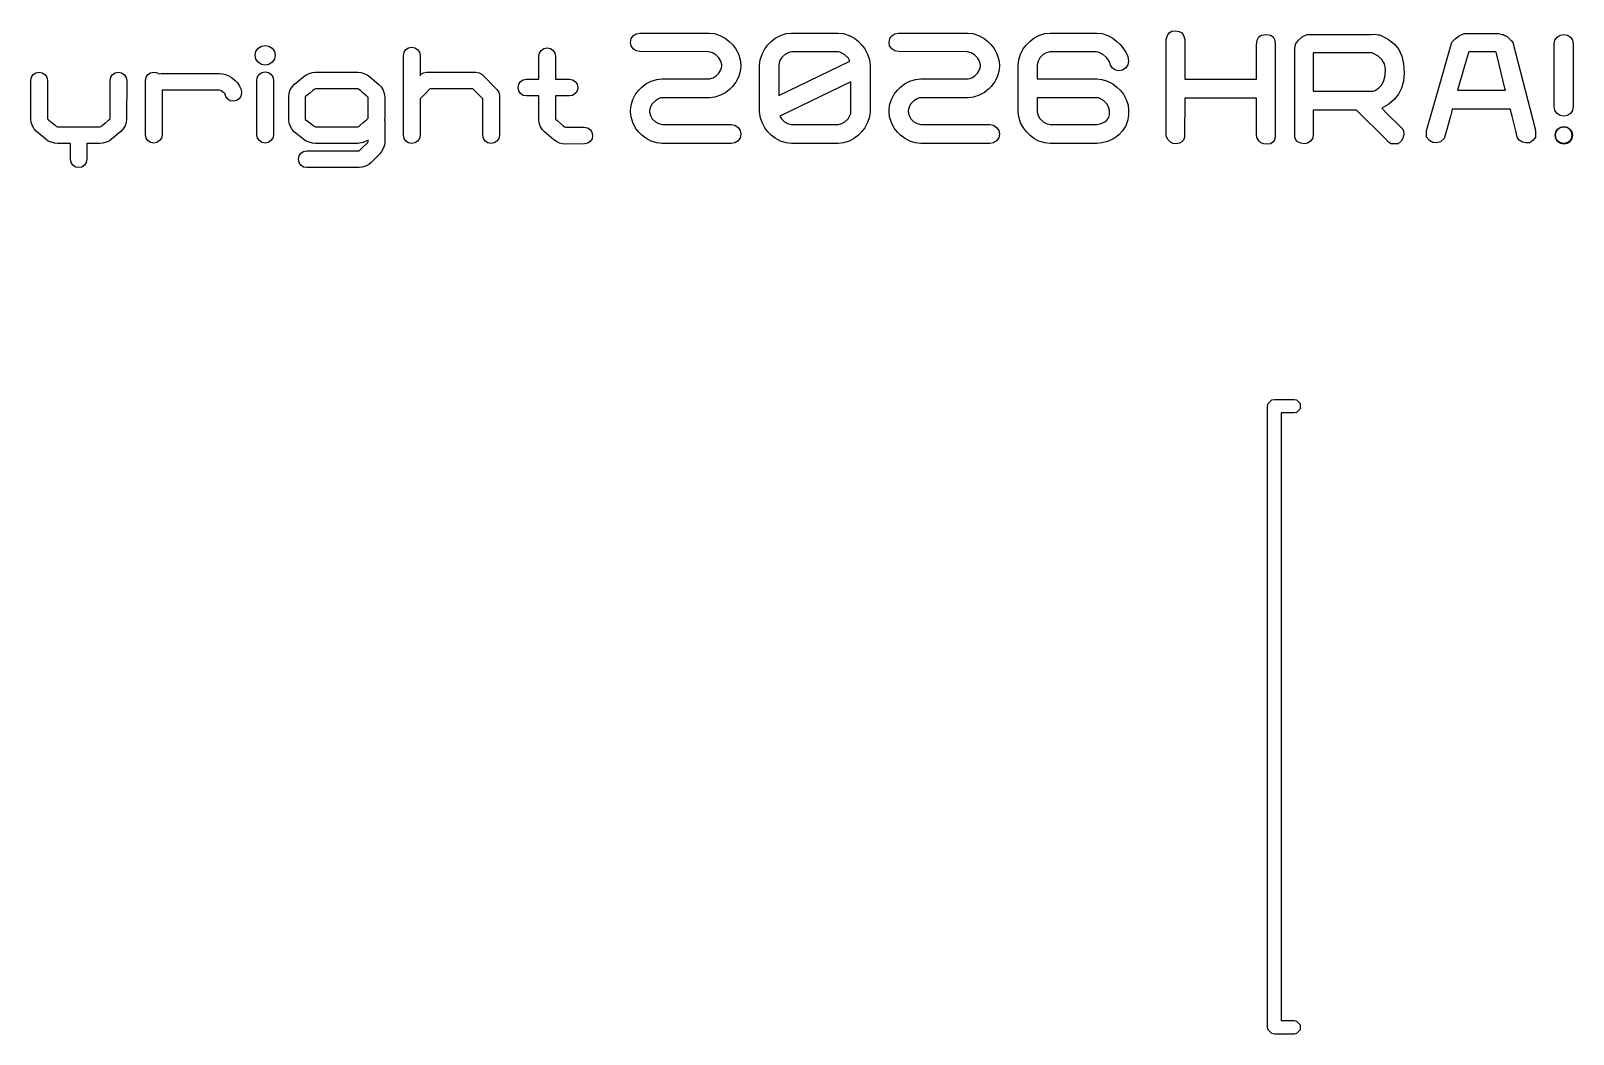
# Model space of a CAD drawing. Header units: inches. Extents: x 2.93 to 6.73, y -4.05 to -2.01.
# Drawn here: x 3.928 to 4.467, y -3.583 to -3.232 of the extents above; entities that cross this region are included whole.
import ezdxf

# ---------------------------------------------------------------- set-up
doc = ezdxf.new("R2010")
doc.units = ezdxf.units.IN
doc.header["$MEASUREMENT"] = 0
doc.layers.add('BLACK', color=7, linetype='CONTINUOUS')

msp = doc.modelspace()

# ---------------------------------------------------------------- linework, layer by layer
at = {"layer": 'BLACK', "linetype": 'CONTINUOUS'}
for p, q in [((4.13838, -3.23416), (4.13945, -3.23347)), ((4.13945, -3.23347), (4.14072, -3.23323)), ((4.14072, -3.23323), (4.16492, -3.23323)), ((4.16492, -3.23323), (4.16679, -3.23344)), ((4.16679, -3.23344), (4.16875, -3.23409)), ((4.18991, -3.23409), (4.1919, -3.23344)), ((4.1919, -3.23344), (4.19377, -3.23323)), ((4.19377, -3.23323), (4.21014, -3.23323)), ((4.21014, -3.23323), (4.21196, -3.23344)), ((4.21196, -3.23344), (4.21394, -3.23409)), ((4.22889, -3.23416), (4.22995, -3.23347)), ((4.22995, -3.23347), (4.23123, -3.23323)), ((4.23123, -3.23323), (4.25543, -3.23323)), ((4.25543, -3.23323), (4.25729, -3.23344)), ((4.25729, -3.23344), (4.25926, -3.23409)), ((4.28041, -3.23409), (4.2824, -3.23344)), ((4.2824, -3.23344), (4.28427, -3.23323)), ((4.28427, -3.23323), (4.30064, -3.23323)), ((4.30064, -3.23323), (4.30251, -3.23344)), ((4.30251, -3.23344), (4.30447, -3.23408)), ((4.32535, -3.23403), (4.326, -3.23313)), ((4.326, -3.23313), (4.3269, -3.23261)), ((4.3269, -3.23261), (4.32815, -3.23246)), ((4.32815, -3.23246), (4.32943, -3.23266)), ((4.32943, -3.23266), (4.33036, -3.23319)), ((4.33036, -3.23319), (4.33103, -3.23409)), ((4.42748, -3.23425), (4.42926, -3.23339)), ((4.42926, -3.23339), (4.43146, -3.23339)), ((4.43146, -3.23339), (4.43179, -3.23339)), ((4.43179, -3.23339), (4.43223, -3.23339)), ((4.43223, -3.23339), (4.43257, -3.23339)), ((4.43257, -3.23339), (4.43312, -3.23339)), ((4.43312, -3.23339), (4.43841, -3.23339)), ((4.43841, -3.23339), (4.43984, -3.23339)), ((4.43984, -3.23339), (4.44061, -3.23339)), ((4.44061, -3.23339), (4.44127, -3.23339)), ((4.44127, -3.23339), (4.4426, -3.23369)), ((4.00634, -3.23968), (4.00711, -3.23856)), ((4.00711, -3.23856), (4.00823, -3.23779)), ((4.00823, -3.23779), (4.00956, -3.23754)), ((4.00956, -3.23754), (4.01089, -3.23779)), ((4.01089, -3.23779), (4.01201, -3.23856)), ((4.01201, -3.23856), (4.01278, -3.23968)), ((4.05818, -3.2399), (4.0588, -3.23899)), ((4.0588, -3.23899), (4.05972, -3.23837)), ((4.05972, -3.23837), (4.06084, -3.23816)), ((4.06084, -3.23816), (4.06197, -3.23836)), ((4.06197, -3.23836), (4.06291, -3.23899)), ((4.06291, -3.23899), (4.06355, -3.23991)), ((4.10618, -3.23931), (4.1071, -3.23868)), ((4.1071, -3.23868), (4.10822, -3.23846)), ((4.10822, -3.23846), (4.10938, -3.23868)), ((4.10938, -3.23868), (4.11031, -3.23931)), ((4.13742, -3.23649), (4.13766, -3.23519)), ((4.13762, -3.23774), (4.13742, -3.23649)), ((4.13835, -3.23879), (4.13762, -3.23774)), ((4.13766, -3.23519), (4.13838, -3.23416)), ((4.13944, -3.2395), (4.13835, -3.23879)), ((4.16875, -3.23409), (4.17057, -3.23507)), ((4.17057, -3.23507), (4.17198, -3.23621)), ((4.17198, -3.23621), (4.17308, -3.23726)), ((4.17308, -3.23726), (4.17422, -3.23867)), ((4.17422, -3.23867), (4.1752, -3.24054)), ((4.18346, -3.24056), (4.18442, -3.23872)), ((4.18442, -3.23872), (4.18555, -3.23731)), ((4.18555, -3.23731), (4.18666, -3.23621)), ((4.18666, -3.23621), (4.18807, -3.23507)), ((4.18807, -3.23507), (4.18991, -3.23409)), ((4.21394, -3.23409), (4.21578, -3.23507)), ((4.21578, -3.23507), (4.21719, -3.23621)), ((4.21719, -3.23621), (4.2183, -3.23731)), ((4.2183, -3.23731), (4.21943, -3.23872)), ((4.21943, -3.23872), (4.22042, -3.24056)), ((4.22792, -3.23649), (4.22817, -3.23519)), ((4.22813, -3.23774), (4.22792, -3.23649)), ((4.22886, -3.23879), (4.22813, -3.23774)), ((4.22817, -3.23519), (4.22889, -3.23416)), ((4.22995, -3.2395), (4.22886, -3.23879)), ((4.25926, -3.23409), (4.26108, -3.23507)), ((4.26108, -3.23507), (4.26248, -3.23621)), ((4.26248, -3.23621), (4.26358, -3.23726)), ((4.26358, -3.23726), (4.26472, -3.23867)), ((4.26472, -3.23867), (4.2657, -3.24054)), ((4.27394, -3.24061), (4.27488, -3.23877)), ((4.27488, -3.23877), (4.276, -3.23736)), ((4.276, -3.23736), (4.27716, -3.2362)), ((4.27716, -3.2362), (4.27857, -3.23507)), ((4.27857, -3.23507), (4.28041, -3.23409)), ((4.30447, -3.23408), (4.30629, -3.23505)), ((4.30629, -3.23505), (4.3077, -3.23619)), ((4.3077, -3.23619), (4.3088, -3.23728)), ((4.3088, -3.23728), (4.30975, -3.23836)), ((4.30975, -3.23836), (4.31078, -3.23986)), ((4.32495, -3.23545), (4.32535, -3.23403)), ((4.32495, -3.26934), (4.32495, -3.23545)), ((4.33103, -3.23409), (4.33145, -3.23545)), ((4.33145, -3.23545), (4.33145, -3.24939)), ((4.35659, -3.23737), (4.35676, -3.23567)), ((4.35659, -3.24939), (4.35659, -3.23737)), ((4.35676, -3.23567), (4.35735, -3.23458)), ((4.35735, -3.23458), (4.35834, -3.23393)), ((4.35834, -3.23393), (4.35989, -3.23368)), ((4.35989, -3.23368), (4.3614, -3.23393)), ((4.3614, -3.23393), (4.36237, -3.2346)), ((4.36237, -3.2346), (4.36294, -3.23571)), ((4.36294, -3.23571), (4.36309, -3.23748)), ((4.36309, -3.23748), (4.36309, -3.26945)), ((4.36991, -3.23832), (4.37002, -3.23811)), ((4.36991, -3.25354), (4.36991, -3.23832)), ((4.37002, -3.23766), (4.37024, -3.23744)), ((4.37002, -3.23811), (4.37002, -3.23766)), ((4.37024, -3.23711), (4.37124, -3.2357)), ((4.37024, -3.23744), (4.37024, -3.23711)), ((4.37124, -3.2357), (4.37258, -3.23456)), ((4.37258, -3.23456), (4.37432, -3.23369)), ((4.37432, -3.23369), (4.39681, -3.23369)), ((4.39681, -3.23369), (4.39788, -3.23365)), ((4.39788, -3.23365), (4.39912, -3.23385)), ((4.39912, -3.23385), (4.39945, -3.23385)), ((4.39945, -3.23385), (4.40023, -3.23407)), ((4.40023, -3.23407), (4.4028, -3.23543)), ((4.4028, -3.23543), (4.4048, -3.23708)), ((4.4048, -3.23708), (4.40633, -3.23903)), ((4.42007, -3.25323), (4.42463, -3.23725)), ((4.42463, -3.23725), (4.42496, -3.23647)), ((4.42496, -3.23647), (4.42606, -3.23528)), ((4.42606, -3.23528), (4.42748, -3.23425)), ((4.4426, -3.23369), (4.44293, -3.23369)), ((4.44293, -3.23369), (4.44351, -3.23408)), ((4.44351, -3.23408), (4.44425, -3.23447)), ((4.44425, -3.23447), (4.44524, -3.23535)), ((4.44524, -3.23535), (4.44535, -3.23557)), ((4.44535, -3.23557), (4.44557, -3.23568)), ((4.44557, -3.23568), (4.44565, -3.23579)), ((4.44565, -3.23579), (4.44579, -3.2359)), ((4.44579, -3.2359), (4.44624, -3.23656)), ((4.44624, -3.23656), (4.45406, -3.26679)), ((4.46076, -3.237), (4.461, -3.23573)), ((4.46076, -3.25895), (4.46076, -3.237)), ((4.461, -3.23573), (4.46173, -3.23466)), ((4.46173, -3.23466), (4.46279, -3.23394)), ((4.46279, -3.23394), (4.46407, -3.23369)), ((4.46407, -3.23369), (4.46535, -3.23394)), ((4.46535, -3.23394), (4.46641, -3.23466)), ((4.46641, -3.23466), (4.46713, -3.23573)), ((4.46713, -3.23573), (4.46738, -3.237)), ((4.46738, -3.237), (4.46738, -3.25895)), ((4.00609, -3.241), (4.00634, -3.23968)), ((4.00634, -3.24233), (4.00609, -3.241)), ((4.00711, -3.24345), (4.00634, -3.24233)), ((4.00823, -3.24421), (4.00711, -3.24345)), ((4.00956, -3.24446), (4.00823, -3.24421)), ((4.01089, -3.24421), (4.00956, -3.24446)), ((4.01201, -3.24345), (4.01089, -3.24421)), ((4.01278, -3.24233), (4.01201, -3.24345)), ((4.01278, -3.23968), (4.01303, -3.241)), ((4.01303, -3.241), (4.01278, -3.24233)), ((4.05798, -3.24103), (4.05818, -3.2399)), ((4.05798, -3.26898), (4.05798, -3.24103)), ((4.06355, -3.23991), (4.06376, -3.24103)), ((4.06376, -3.24103), (4.06376, -3.24804)), ((4.10535, -3.24134), (4.10556, -3.24024)), ((4.10535, -3.24939), (4.10535, -3.24134)), ((4.10556, -3.24024), (4.10618, -3.23931)), ((4.11031, -3.23931), (4.11093, -3.24024)), ((4.11093, -3.24024), (4.11114, -3.24134)), ((4.11114, -3.24134), (4.11114, -3.24939)), ((4.14072, -3.23974), (4.13944, -3.2395)), ((4.16487, -3.23985), (4.14072, -3.23974)), ((4.16616, -3.24018), (4.16487, -3.23985)), ((4.16729, -3.24084), (4.16616, -3.24018)), ((4.16839, -3.24195), (4.16729, -3.24084)), ((4.16903, -3.24302), (4.16839, -3.24195)), ((4.16939, -3.24432), (4.16903, -3.24302)), ((4.16939, -3.24476), (4.16939, -3.24432)), ((4.1752, -3.24054), (4.17585, -3.24255)), ((4.17585, -3.24255), (4.17606, -3.24438)), ((4.17606, -3.24438), (4.17606, -3.24482)), ((4.18263, -3.24442), (4.18264, -3.24437)), ((4.18264, -3.24437), (4.18283, -3.24255)), ((4.18283, -3.24255), (4.18346, -3.24056)), ((4.18963, -3.24305), (4.1893, -3.24437)), ((4.1893, -3.25506), (4.21422, -3.24305)), ((4.1893, -3.24437), (4.1893, -3.25506)), ((4.19024, -3.24194), (4.18963, -3.24305)), ((4.19134, -3.24084), (4.19024, -3.24194)), ((4.19244, -3.24021), (4.19134, -3.24084)), ((4.1932, -3.23993), (4.19244, -3.24021)), ((4.19377, -3.23985), (4.1932, -3.23993)), ((4.21014, -3.23985), (4.19377, -3.23985)), ((4.2107, -3.23993), (4.21014, -3.23985)), ((4.21143, -3.24021), (4.2107, -3.23993)), ((4.21251, -3.24084), (4.21143, -3.24021)), ((4.21361, -3.24194), (4.21251, -3.24084)), ((4.21422, -3.24305), (4.21361, -3.24194)), ((4.22042, -3.24056), (4.22107, -3.24255)), ((4.22107, -3.24255), (4.22127, -3.24442)), ((4.23123, -3.23974), (4.22995, -3.2395)), ((4.25537, -3.23985), (4.23123, -3.23974)), ((4.25667, -3.24018), (4.25537, -3.23985)), ((4.2578, -3.24084), (4.25667, -3.24018)), ((4.2589, -3.24195), (4.2578, -3.24084)), ((4.25953, -3.24302), (4.2589, -3.24195)), ((4.25989, -3.24432), (4.25953, -3.24302)), ((4.25989, -3.24476), (4.25989, -3.24432)), ((4.2657, -3.24054), (4.26636, -3.24255)), ((4.26636, -3.24255), (4.26656, -3.24438)), ((4.26656, -3.24438), (4.26656, -3.24482)), ((4.27314, -3.24445), (4.27333, -3.24259)), ((4.27333, -3.24259), (4.27394, -3.24061)), ((4.28014, -3.24308), (4.27981, -3.24438)), ((4.27981, -3.24438), (4.27981, -3.24923)), ((4.28074, -3.24189), (4.28014, -3.24308)), ((4.2819, -3.24073), (4.28074, -3.24189)), ((4.28295, -3.2401), (4.2819, -3.24073)), ((4.28422, -3.23979), (4.28295, -3.2401)), ((4.30059, -3.23985), (4.28422, -3.23979)), ((4.30115, -3.23993), (4.30059, -3.23985)), ((4.30191, -3.24021), (4.30115, -3.23993)), ((4.30301, -3.24089), (4.30191, -3.24021)), ((4.30411, -3.24194), (4.30301, -3.24089)), ((4.30475, -3.24274), (4.30411, -3.24194)), ((4.30511, -3.24332), (4.30475, -3.24274)), ((4.30543, -3.24449), (4.30511, -3.24332)), ((4.31078, -3.23986), (4.31154, -3.24148)), ((4.31153, -3.24432), (4.31078, -3.24542)), ((4.31178, -3.24305), (4.31153, -3.24432)), ((4.31154, -3.24148), (4.31178, -3.24305)), ((4.39626, -3.24016), (4.37642, -3.24016)), ((4.37642, -3.24016), (4.37642, -3.25354)), ((4.39703, -3.24016), (4.39626, -3.24016)), ((4.39906, -3.2412), (4.39703, -3.24016)), ((4.40045, -3.24247), (4.39906, -3.2412)), ((4.40131, -3.24399), (4.40045, -3.24247)), ((4.4017, -3.24584), (4.40131, -3.24399)), ((4.40633, -3.23903), (4.40741, -3.24132)), ((4.40741, -3.24132), (4.40805, -3.24402)), ((4.40805, -3.24402), (4.40823, -3.24728)), ((4.43, -3.24241), (4.42694, -3.25323)), ((4.43091, -3.23985), (4.43, -3.24241)), ((4.43246, -3.23985), (4.43091, -3.23985)), ((4.43301, -3.23985), (4.43246, -3.23985)), ((4.43863, -3.23985), (4.43301, -3.23985)), ((4.43896, -3.23985), (4.43863, -3.23985)), ((4.44028, -3.23985), (4.43896, -3.23985)), ((4.4405, -3.24029), (4.44028, -3.23985)), ((4.44061, -3.24084), (4.4405, -3.24029)), ((4.44152, -3.24419), (4.44061, -3.24084)), ((4.44348, -3.25246), (4.44152, -3.24419)), ((3.92754, -3.24985), (3.92775, -3.24868)), ((3.92775, -3.24868), (3.92837, -3.24776)), ((3.92837, -3.24776), (3.92929, -3.24714)), ((3.92929, -3.24714), (3.93041, -3.24693)), ((3.93041, -3.24693), (3.93154, -3.24713)), ((3.93154, -3.24713), (3.93248, -3.24775)), ((3.93248, -3.24775), (3.93311, -3.24868)), ((3.93311, -3.24868), (3.93333, -3.24985)), ((3.95532, -3.24985), (3.95554, -3.24868)), ((3.95554, -3.24868), (3.95615, -3.24775)), ((3.95615, -3.24775), (3.95707, -3.24713)), ((3.95707, -3.24713), (3.95819, -3.24693)), ((3.95819, -3.24693), (3.95931, -3.24714)), ((3.95931, -3.24714), (3.96026, -3.24778)), ((3.96026, -3.24778), (3.9609, -3.24873)), ((3.9609, -3.24873), (3.96111, -3.24985)), ((3.9677, -3.24984), (3.96791, -3.24867)), ((3.96791, -3.24867), (3.96853, -3.24775)), ((3.96853, -3.24775), (3.96945, -3.24713)), ((3.96945, -3.24713), (3.97057, -3.24693)), ((3.97057, -3.24693), (3.97151, -3.24707)), ((3.97151, -3.24707), (3.97233, -3.2475)), ((3.97233, -3.2475), (3.97316, -3.24739)), ((3.97316, -3.24739), (3.99361, -3.24739)), ((3.99361, -3.24739), (3.99461, -3.24747)), ((3.99461, -3.24747), (3.99573, -3.24775)), ((3.99573, -3.24775), (3.99679, -3.24819)), ((3.99679, -3.24819), (3.99763, -3.24872)), ((3.99763, -3.24872), (3.99906, -3.24984)), ((4.00669, -3.24976), (4.00691, -3.24859)), ((4.00669, -3.26883), (4.00669, -3.24976)), ((4.00691, -3.24859), (4.00752, -3.24767)), ((4.00752, -3.24767), (4.00844, -3.24705)), ((4.00844, -3.24705), (4.00956, -3.24684)), ((4.00956, -3.24684), (4.01068, -3.24705)), ((4.01068, -3.24705), (4.0116, -3.24767)), ((4.0116, -3.24767), (4.01221, -3.24859)), ((4.01221, -3.24859), (4.01243, -3.24976)), ((4.01243, -3.24976), (4.01243, -3.26883)), ((4.0198, -3.25113), (4.02306, -3.24842)), ((4.02306, -3.24842), (4.02394, -3.24782)), ((4.02394, -3.24782), (4.02498, -3.24734)), ((4.02498, -3.24734), (4.02609, -3.24703)), ((4.02609, -3.24703), (4.02714, -3.24693)), ((4.02714, -3.24693), (4.04202, -3.24693)), ((4.04202, -3.24693), (4.04307, -3.24703)), ((4.04307, -3.24703), (4.04419, -3.24734)), ((4.04419, -3.24734), (4.04525, -3.24783)), ((4.04525, -3.24783), (4.0461, -3.24842)), ((4.0461, -3.24842), (4.0494, -3.25123)), ((4.06376, -3.24804), (4.06398, -3.24776)), ((4.06398, -3.24776), (4.06499, -3.24713)), ((4.06499, -3.24713), (4.06608, -3.24693)), ((4.06608, -3.24693), (4.08344, -3.24693)), ((4.08344, -3.24693), (4.08448, -3.24713)), ((4.08448, -3.24713), (4.08548, -3.24776)), ((4.08548, -3.24776), (4.09066, -3.25301)), ((4.09896, -3.25022), (4.09988, -3.2496)), ((4.09988, -3.2496), (4.101, -3.24939)), ((4.101, -3.24939), (4.10535, -3.24939)), ((4.11114, -3.24939), (4.11604, -3.24939)), ((4.11604, -3.24939), (4.11717, -3.2496)), ((4.11717, -3.2496), (4.11811, -3.25022)), ((4.14469, -3.25006), (4.14668, -3.24943)), ((4.14668, -3.24943), (4.14855, -3.24923)), ((4.14855, -3.24923), (4.16514, -3.24923)), ((4.16514, -3.24923), (4.16638, -3.24888)), ((4.16638, -3.24888), (4.1674, -3.24819)), ((4.1674, -3.24819), (4.16839, -3.24725)), ((4.16839, -3.24725), (4.16903, -3.24609)), ((4.16903, -3.24609), (4.16931, -3.24533)), ((4.16931, -3.24533), (4.16939, -3.24476)), ((4.17526, -3.24862), (4.17432, -3.25047)), ((4.17586, -3.24664), (4.17526, -3.24862)), ((4.17606, -3.24482), (4.17586, -3.24664)), ((4.18263, -3.26072), (4.18263, -3.24442)), ((4.22127, -3.24442), (4.22127, -3.26072)), ((4.2352, -3.25006), (4.23719, -3.24943)), ((4.23719, -3.24943), (4.23906, -3.24923)), ((4.23906, -3.24923), (4.25565, -3.24923)), ((4.25565, -3.24923), (4.25688, -3.24888)), ((4.25688, -3.24888), (4.25791, -3.24819)), ((4.25791, -3.24819), (4.2589, -3.24725)), ((4.2589, -3.24725), (4.25953, -3.24609)), ((4.25953, -3.24609), (4.25981, -3.24533)), ((4.25981, -3.24533), (4.25989, -3.24476)), ((4.26576, -3.24862), (4.26482, -3.25047)), ((4.26637, -3.24664), (4.26576, -3.24862)), ((4.26656, -3.24482), (4.26637, -3.24664)), ((4.27314, -3.26074), (4.27314, -3.24445)), ((4.27981, -3.24923), (4.30064, -3.24923)), ((4.30064, -3.24923), (4.30246, -3.24943)), ((4.30246, -3.24943), (4.30444, -3.25006)), ((4.30618, -3.2455), (4.30543, -3.24449)), ((4.30723, -3.24618), (4.30618, -3.2455)), ((4.30841, -3.24641), (4.30723, -3.24618)), ((4.30969, -3.24616), (4.30841, -3.24641)), ((4.31078, -3.24542), (4.30969, -3.24616)), ((4.33145, -3.24939), (4.35659, -3.24939)), ((4.40109, -3.24988), (4.40155, -3.24812)), ((4.40155, -3.24812), (4.4017, -3.24584)), ((4.40823, -3.24728), (4.40795, -3.25008)), ((3.92754, -3.26334), (3.92754, -3.24985)), ((3.93333, -3.24985), (3.93333, -3.26319)), ((3.95527, -3.2584), (3.9553, -3.25445)), ((3.9553, -3.25445), (3.95532, -3.25123)), ((3.95532, -3.25123), (3.95532, -3.24985)), ((3.96111, -3.24985), (3.96106, -3.26334)), ((3.9677, -3.26884), (3.9677, -3.24984)), ((3.99361, -3.25323), (3.97349, -3.25323)), ((3.97349, -3.25323), (3.97349, -3.26885)), ((3.99388, -3.25329), (3.99361, -3.25323)), ((3.99416, -3.2534), (3.99388, -3.25329)), ((3.99473, -3.25387), (3.99416, -3.2534)), ((3.99548, -3.25439), (3.99473, -3.25387)), ((3.99576, -3.25542), (3.99548, -3.25439)), ((3.99906, -3.24984), (3.99991, -3.25066)), ((3.99991, -3.25066), (4.00063, -3.25176)), ((4.00063, -3.25176), (4.00111, -3.25298)), ((4.00127, -3.25417), (4.00105, -3.2553)), ((4.00111, -3.25298), (4.00127, -3.25417)), ((4.01782, -3.25544), (4.01795, -3.25429)), ((4.01795, -3.25429), (4.01834, -3.25309)), ((4.01834, -3.25309), (4.01898, -3.252)), ((4.01898, -3.252), (4.0198, -3.25113)), ((4.02416, -3.25511), (4.02361, -3.25557)), ((4.02523, -3.25423), (4.02416, -3.25511)), ((4.02628, -3.25335), (4.02523, -3.25423)), ((4.02675, -3.25294), (4.02628, -3.25335)), ((4.02697, -3.25283), (4.02675, -3.25294)), ((4.02719, -3.25277), (4.02697, -3.25283)), ((4.04196, -3.25277), (4.02719, -3.25277)), ((4.04235, -3.25294), (4.04196, -3.25277)), ((4.04287, -3.25335), (4.04235, -3.25294)), ((4.04391, -3.25426), (4.04287, -3.25335)), ((4.04499, -3.25516), (4.04391, -3.25426)), ((4.04554, -3.25563), (4.04499, -3.25516)), ((4.0494, -3.25123), (4.05019, -3.25209)), ((4.05019, -3.25209), (4.05083, -3.25319)), ((4.05083, -3.25319), (4.05125, -3.25439)), ((4.05125, -3.25439), (4.05139, -3.25553)), ((4.06558, -3.25446), (4.06376, -3.2563)), ((4.06723, -3.25277), (4.06558, -3.25446)), ((4.08223, -3.25277), (4.06723, -3.25277)), ((4.08575, -3.2563), (4.08223, -3.25277)), ((4.09066, -3.25301), (4.09133, -3.25397)), ((4.09133, -3.25397), (4.09154, -3.25505)), ((4.09154, -3.25505), (4.09154, -3.26898)), ((4.09813, -3.25234), (4.09834, -3.25116)), ((4.09834, -3.25347), (4.09813, -3.25234)), ((4.09834, -3.25116), (4.09896, -3.25022)), ((4.09896, -3.2544), (4.09834, -3.25347)), ((4.09988, -3.25502), (4.09896, -3.2544)), ((4.101, -3.25523), (4.09988, -3.25502)), ((4.11717, -3.25502), (4.11604, -3.25523)), ((4.11811, -3.2544), (4.11717, -3.25502)), ((4.11811, -3.25022), (4.11875, -3.25116)), ((4.11875, -3.25347), (4.11811, -3.2544)), ((4.11875, -3.25116), (4.11896, -3.25234)), ((4.11896, -3.25234), (4.11875, -3.25347)), ((4.13824, -3.25651), (4.13921, -3.25463)), ((4.13921, -3.25463), (4.14034, -3.25321)), ((4.14034, -3.25321), (4.14144, -3.25216)), ((4.14144, -3.25216), (4.14285, -3.25103)), ((4.14285, -3.25103), (4.14469, -3.25006)), ((4.16897, -3.255), (4.16696, -3.25565)), ((4.17084, -3.25401), (4.16897, -3.255)), ((4.17225, -3.25287), (4.17084, -3.25401)), ((4.17319, -3.25188), (4.17225, -3.25287)), ((4.17432, -3.25047), (4.17319, -3.25188)), ((4.2146, -3.25035), (4.18974, -3.26231)), ((4.2146, -3.26077), (4.2146, -3.25035)), ((4.22875, -3.25651), (4.22971, -3.25463)), ((4.22971, -3.25463), (4.23084, -3.25321)), ((4.23084, -3.25321), (4.23195, -3.25216)), ((4.23195, -3.25216), (4.23336, -3.25103)), ((4.23336, -3.25103), (4.2352, -3.25006)), ((4.25948, -3.255), (4.25747, -3.25565)), ((4.26134, -3.25401), (4.25948, -3.255)), ((4.26276, -3.25287), (4.26134, -3.25401)), ((4.26369, -3.25188), (4.26276, -3.25287)), ((4.26482, -3.25047), (4.26369, -3.25188)), ((4.30444, -3.25006), (4.30629, -3.25102)), ((4.30629, -3.25102), (4.3077, -3.25216)), ((4.3077, -3.25216), (4.3088, -3.25326)), ((4.3088, -3.25326), (4.30994, -3.25467)), ((4.30994, -3.25467), (4.31092, -3.25652)), ((4.36991, -3.26975), (4.36991, -3.25354)), ((4.37642, -3.25354), (4.39703, -3.25354)), ((4.39703, -3.25354), (4.39736, -3.25354)), ((4.39736, -3.25354), (4.39813, -3.25332)), ((4.39813, -3.25332), (4.39938, -3.25243)), ((4.39938, -3.25243), (4.40036, -3.2513)), ((4.40036, -3.2513), (4.40109, -3.24988)), ((4.40619, -3.25463), (4.40472, -3.25648)), ((4.40726, -3.25251), (4.40619, -3.25463)), ((4.40795, -3.25008), (4.40726, -3.25251)), ((4.41614, -3.26701), (4.42007, -3.25323)), ((4.42694, -3.25323), (4.42827, -3.25323)), ((4.42827, -3.25323), (4.44161, -3.25323)), ((4.44161, -3.25323), (4.44304, -3.25323)), ((4.44304, -3.25323), (4.44337, -3.25323)), ((4.44337, -3.25323), (4.4437, -3.25323)), ((4.4437, -3.25323), (4.44348, -3.25246)), ((3.95527, -3.2617), (3.95527, -3.2584)), ((3.99639, -3.25629), (3.99576, -3.25542)), ((3.99728, -3.25689), (3.99639, -3.25629)), ((3.99835, -3.25709), (3.99728, -3.25689)), ((3.99947, -3.25688), (3.99835, -3.25709)), ((4.00041, -3.25624), (3.99947, -3.25688)), ((4.00105, -3.2553), (4.00041, -3.25624)), ((4.01782, -3.25557), (4.01782, -3.25544)), ((4.01782, -3.26356), (4.01782, -3.25557)), ((4.02361, -3.25557), (4.02361, -3.26337)), ((4.0456, -3.25568), (4.04554, -3.25563)), ((4.0456, -3.26304), (4.0456, -3.25568)), ((4.05139, -3.25553), (4.05139, -3.26315)), ((4.06376, -3.2563), (4.06376, -3.26898)), ((4.08575, -3.26898), (4.08575, -3.2563)), ((4.10535, -3.25523), (4.101, -3.25523)), ((4.10535, -3.26348), (4.10535, -3.25523)), ((4.11604, -3.25523), (4.11114, -3.25523)), ((4.11114, -3.25523), (4.11114, -3.2633)), ((4.13742, -3.26029), (4.13761, -3.25851)), ((4.13742, -3.26074), (4.13742, -3.26029)), ((4.13761, -3.25851), (4.13824, -3.25651)), ((4.14442, -3.25907), (4.14409, -3.26035)), ((4.14409, -3.26035), (4.14409, -3.26079)), ((4.14502, -3.25796), (4.14442, -3.25907)), ((4.14613, -3.2569), (4.14502, -3.25796)), ((4.14723, -3.25621), (4.14613, -3.2569)), ((4.14798, -3.25593), (4.14723, -3.25621)), ((4.14855, -3.25585), (4.14798, -3.25593)), ((4.16514, -3.25585), (4.14855, -3.25585)), ((4.16696, -3.25565), (4.16514, -3.25585)), ((4.22792, -3.26029), (4.22812, -3.25851)), ((4.22792, -3.26074), (4.22792, -3.26029)), ((4.22812, -3.25851), (4.22875, -3.25651)), ((4.23492, -3.25907), (4.23459, -3.26035)), ((4.23459, -3.26035), (4.23459, -3.26079)), ((4.23553, -3.25796), (4.23492, -3.25907)), ((4.23663, -3.2569), (4.23553, -3.25796)), ((4.23773, -3.25621), (4.23663, -3.2569)), ((4.23849, -3.25593), (4.23773, -3.25621)), ((4.23906, -3.25585), (4.23849, -3.25593)), ((4.25565, -3.25585), (4.23906, -3.25585)), ((4.25747, -3.25565), (4.25565, -3.25585)), ((4.30064, -3.25585), (4.27981, -3.25585)), ((4.27981, -3.25585), (4.27981, -3.26074)), ((4.30121, -3.25593), (4.30064, -3.25585)), ((4.30193, -3.25621), (4.30121, -3.25593)), ((4.30301, -3.25685), (4.30193, -3.25621)), ((4.30411, -3.25796), (4.30301, -3.25685)), ((4.30475, -3.25904), (4.30411, -3.25796)), ((4.30511, -3.26029), (4.30475, -3.25904)), ((4.30511, -3.26179), (4.30511, -3.26029)), ((4.31092, -3.25652), (4.31157, -3.25849)), ((4.31157, -3.25849), (4.31178, -3.26027)), ((4.31178, -3.26027), (4.31178, -3.26176)), ((4.33145, -3.256), (4.33134, -3.26967)), ((4.35659, -3.256), (4.33145, -3.256)), ((4.35659, -3.26851), (4.35659, -3.256)), ((4.39152, -3.26016), (4.37642, -3.26016)), ((4.37642, -3.26016), (4.37642, -3.26854)), ((4.40177, -3.27041), (4.39152, -3.26016)), ((4.40283, -3.2581), (4.40045, -3.25949)), ((4.40045, -3.25949), (4.40221, -3.26134)), ((4.40472, -3.25648), (4.40283, -3.2581)), ((4.42507, -3.25985), (4.42463, -3.26161)), ((4.42661, -3.25985), (4.42507, -3.25985)), ((4.42694, -3.25985), (4.42661, -3.25985)), ((4.42749, -3.25985), (4.42694, -3.25985)), ((4.42783, -3.25985), (4.42749, -3.25985)), ((4.42827, -3.25985), (4.42783, -3.25985)), ((4.44094, -3.25985), (4.42827, -3.25985)), ((4.44138, -3.25985), (4.44094, -3.25985)), ((4.44182, -3.25985), (4.44138, -3.25985)), ((4.4437, -3.25985), (4.44182, -3.25985)), ((4.44403, -3.25985), (4.4437, -3.25985)), ((4.44535, -3.25985), (4.44403, -3.25985)), ((4.44546, -3.26018), (4.44535, -3.25985)), ((4.44601, -3.26228), (4.44546, -3.26018)), ((4.46101, -3.26031), (4.46076, -3.25895)), ((4.46173, -3.26137), (4.46101, -3.26031)), ((4.46713, -3.26031), (4.46641, -3.26137)), ((4.46738, -3.25895), (4.46713, -3.26031)), ((3.92767, -3.26449), (3.92754, -3.26334)), ((3.92807, -3.26569), (3.92767, -3.26449)), ((3.9287, -3.26678), (3.92807, -3.26569)), ((3.93333, -3.26319), (3.93333, -3.26325)), ((3.93333, -3.26325), (3.93388, -3.26372)), ((3.93388, -3.26372), (3.93496, -3.2646)), ((3.93496, -3.2646), (3.93601, -3.26548)), ((3.93601, -3.26548), (3.93647, -3.26589)), ((3.93647, -3.26589), (3.93691, -3.266)), ((3.95169, -3.266), (3.95213, -3.26589)), ((3.95213, -3.26589), (3.9526, -3.26548)), ((3.9526, -3.26548), (3.95364, -3.2646)), ((3.95364, -3.2646), (3.95469, -3.26372)), ((3.95469, -3.26372), (3.95527, -3.26325)), ((3.95527, -3.26319), (3.95527, -3.2617)), ((3.95527, -3.26325), (3.95527, -3.26319)), ((3.96053, -3.26572), (3.9599, -3.26679)), ((3.96093, -3.26453), (3.96053, -3.26572)), ((3.96106, -3.26334), (3.96093, -3.26453)), ((4.01795, -3.26471), (4.01782, -3.26356)), ((4.01837, -3.26591), (4.01795, -3.26471)), ((4.01903, -3.267), (4.01837, -3.26591)), ((4.02361, -3.26337), (4.02361, -3.26342)), ((4.02361, -3.26342), (4.02416, -3.26386)), ((4.02416, -3.26386), (4.0252, -3.26469)), ((4.0252, -3.26469), (4.02622, -3.26548)), ((4.02622, -3.26548), (4.02669, -3.26584)), ((4.02669, -3.26584), (4.02694, -3.26598)), ((4.02694, -3.26598), (4.02719, -3.266)), ((4.04196, -3.266), (4.04235, -3.26589)), ((4.04235, -3.26589), (4.04284, -3.26546)), ((4.04284, -3.26546), (4.04391, -3.26452)), ((4.04391, -3.26452), (4.04499, -3.26359)), ((4.04499, -3.26359), (4.04554, -3.2631)), ((4.04554, -3.2631), (4.0456, -3.26304)), ((4.05136, -3.2634), (4.05133, -3.26365)), ((4.05133, -3.26365), (4.05136, -3.26384)), ((4.05139, -3.26315), (4.05136, -3.2634)), ((4.05136, -3.26384), (4.05139, -3.26403)), ((4.05139, -3.26403), (4.05139, -3.27137)), ((4.10548, -3.26463), (4.10535, -3.26348)), ((4.10587, -3.26583), (4.10548, -3.26463)), ((4.10651, -3.26693), (4.10587, -3.26583)), ((4.11114, -3.2633), (4.11119, -3.26336)), ((4.11119, -3.26336), (4.11174, -3.26383)), ((4.11174, -3.26383), (4.11282, -3.26473)), ((4.11282, -3.26473), (4.11387, -3.26564)), ((4.11387, -3.26564), (4.11433, -3.26605)), ((4.13761, -3.26257), (4.13742, -3.26074)), ((4.13824, -3.26458), (4.13761, -3.26257)), ((4.13921, -3.26645), (4.13824, -3.26458)), ((4.14409, -3.26079), (4.14442, -3.2621)), ((4.14442, -3.2621), (4.14502, -3.26323)), ((4.14502, -3.26323), (4.14613, -3.26429)), ((4.14613, -3.26429), (4.14723, -3.26493)), ((4.14723, -3.26493), (4.14855, -3.26523)), ((4.14855, -3.26523), (4.17269, -3.26523)), ((4.17269, -3.26523), (4.17397, -3.26548)), ((4.17397, -3.26548), (4.17506, -3.26622)), ((4.1828, -3.26231), (4.18263, -3.26072)), ((4.18283, -3.26259), (4.1828, -3.26231)), ((4.18346, -3.26458), (4.18283, -3.26259)), ((4.18442, -3.26642), (4.18346, -3.26458)), ((4.18974, -3.26231), (4.19024, -3.26319)), ((4.19024, -3.26319), (4.19134, -3.2643)), ((4.19134, -3.2643), (4.19244, -3.26491)), ((4.19244, -3.26491), (4.19377, -3.26523)), ((4.19377, -3.26523), (4.21014, -3.26523)), ((4.21014, -3.26523), (4.21143, -3.26491)), ((4.21143, -3.26491), (4.21251, -3.2643)), ((4.21251, -3.2643), (4.21361, -3.26319)), ((4.21361, -3.26319), (4.21424, -3.26209)), ((4.21424, -3.26209), (4.21452, -3.26134)), ((4.21452, -3.26134), (4.2146, -3.26077)), ((4.22042, -3.26458), (4.21943, -3.26642)), ((4.22107, -3.26259), (4.22042, -3.26458)), ((4.22127, -3.26072), (4.22107, -3.26259)), ((4.22812, -3.26257), (4.22792, -3.26074)), ((4.22875, -3.26458), (4.22812, -3.26257)), ((4.22971, -3.26645), (4.22875, -3.26458)), ((4.23459, -3.26079), (4.23492, -3.2621)), ((4.23492, -3.2621), (4.23553, -3.26323)), ((4.23553, -3.26323), (4.23663, -3.26429)), ((4.23663, -3.26429), (4.23773, -3.26493)), ((4.23773, -3.26493), (4.23906, -3.26523)), ((4.23906, -3.26523), (4.2632, -3.26523)), ((4.2632, -3.26523), (4.26448, -3.26548)), ((4.26448, -3.26548), (4.26557, -3.26622)), ((4.27334, -3.2626), (4.27314, -3.26074)), ((4.27314, -3.26074), (4.27314, -3.26074)), ((4.27396, -3.26459), (4.27334, -3.2626)), ((4.27493, -3.26643), (4.27396, -3.26459)), ((4.27981, -3.26074), (4.28014, -3.26207)), ((4.28014, -3.26207), (4.28074, -3.26318)), ((4.28074, -3.26318), (4.28184, -3.26429)), ((4.28184, -3.26429), (4.28295, -3.26493)), ((4.28295, -3.26493), (4.28427, -3.26523)), ((4.28427, -3.26523), (4.30064, -3.26523)), ((4.30064, -3.26523), (4.30213, -3.26493)), ((4.30213, -3.26493), (4.30351, -3.26429)), ((4.30351, -3.26429), (4.30417, -3.26368)), ((4.30417, -3.26368), (4.3048, -3.26282)), ((4.3048, -3.26282), (4.30511, -3.26179)), ((4.31078, -3.26565), (4.30966, -3.26749)), ((4.31154, -3.26362), (4.31078, -3.26565)), ((4.31178, -3.26176), (4.31154, -3.26362)), ((4.40221, -3.26134), (4.40684, -3.26589)), ((4.40684, -3.26589), (4.40706, -3.26611)), ((4.42441, -3.26228), (4.42264, -3.26856)), ((4.42452, -3.26183), (4.42441, -3.26228)), ((4.42463, -3.26161), (4.42452, -3.26183)), ((4.44743, -3.2679), (4.44601, -3.26228)), ((4.46279, -3.26208), (4.46173, -3.26137)), ((4.46407, -3.26231), (4.46279, -3.26208)), ((4.46535, -3.26208), (4.46407, -3.26231)), ((4.46641, -3.26137), (4.46535, -3.26208)), ((3.92953, -3.26765), (3.9287, -3.26678)), ((3.93278, -3.27041), (3.92953, -3.26765)), ((3.93366, -3.271), (3.93278, -3.27041)), ((3.93471, -3.27146), (3.93366, -3.271)), ((3.93691, -3.266), (3.95169, -3.266)), ((3.95498, -3.271), (3.95392, -3.27146)), ((3.95582, -3.27041), (3.95498, -3.271)), ((3.95907, -3.26765), (3.95582, -3.27041)), ((3.9599, -3.26679), (3.95907, -3.26765)), ((3.96791, -3.26996), (3.9677, -3.26884)), ((3.96853, -3.27087), (3.96791, -3.26996)), ((3.96944, -3.27149), (3.96853, -3.27087)), ((3.97263, -3.27087), (3.97169, -3.27149)), ((3.97327, -3.26996), (3.97263, -3.27087)), ((3.97349, -3.26885), (3.97327, -3.26996)), ((4.0069, -3.26995), (4.00669, -3.26883)), ((4.00752, -3.27087), (4.0069, -3.26995)), ((4.00844, -3.27149), (4.00752, -3.27087)), ((4.0116, -3.27087), (4.01068, -3.27149)), ((4.01222, -3.26995), (4.0116, -3.27087)), ((4.01243, -3.26883), (4.01222, -3.26995)), ((4.01986, -3.26787), (4.01903, -3.267)), ((4.02311, -3.27047), (4.01986, -3.26787)), ((4.02395, -3.27101), (4.02311, -3.27047)), ((4.02501, -3.27146), (4.02395, -3.27101)), ((4.02719, -3.266), (4.04196, -3.266)), ((4.0456, -3.27074), (4.04386, -3.27155)), ((4.04549, -3.27155), (4.0456, -3.27128)), ((4.0456, -3.27128), (4.0456, -3.27074)), ((4.05139, -3.27137), (4.05127, -3.27247)), ((4.05818, -3.2701), (4.05798, -3.26898)), ((4.0588, -3.27102), (4.05818, -3.2701)), ((4.05972, -3.27164), (4.0588, -3.27102)), ((4.06291, -3.27102), (4.06197, -3.27164)), ((4.06355, -3.2701), (4.06291, -3.27102)), ((4.06376, -3.26898), (4.06355, -3.2701)), ((4.08596, -3.2701), (4.08575, -3.26898)), ((4.08658, -3.27102), (4.08596, -3.2701)), ((4.0875, -3.27164), (4.08658, -3.27102)), ((4.09069, -3.27102), (4.08975, -3.27164)), ((4.09133, -3.2701), (4.09069, -3.27102)), ((4.09154, -3.26898), (4.09133, -3.2701)), ((4.10733, -3.2678), (4.10651, -3.26693)), ((4.11064, -3.27062), (4.10733, -3.2678)), ((4.11148, -3.27121), (4.11064, -3.27062)), ((4.11254, -3.2717), (4.11148, -3.27121)), ((4.11433, -3.26605), (4.11472, -3.26616)), ((4.11472, -3.26616), (4.11577, -3.26616)), ((4.11577, -3.26616), (4.11803, -3.26616)), ((4.11803, -3.26616), (4.12023, -3.26616)), ((4.12023, -3.26616), (4.12122, -3.26616)), ((4.12122, -3.26616), (4.12235, -3.26637)), ((4.12235, -3.26637), (4.12329, -3.26699)), ((4.12337, -3.27114), (4.12245, -3.27179)), ((4.12329, -3.26699), (4.12393, -3.26792)), ((4.12398, -3.27019), (4.12337, -3.27114)), ((4.12393, -3.26792), (4.12414, -3.26905)), ((4.12414, -3.26905), (4.12398, -3.27019)), ((4.14034, -3.26787), (4.13921, -3.26645)), ((4.14144, -3.26892), (4.14034, -3.26787)), ((4.14285, -3.27006), (4.14144, -3.26892)), ((4.14469, -3.27102), (4.14285, -3.27006)), ((4.14668, -3.27165), (4.14469, -3.27102)), ((4.17506, -3.27092), (4.17398, -3.27162)), ((4.17506, -3.26622), (4.17581, -3.2673)), ((4.1758, -3.26988), (4.17506, -3.27092)), ((4.17606, -3.26857), (4.1758, -3.26988)), ((4.17581, -3.2673), (4.17606, -3.26857)), ((4.18555, -3.26783), (4.18442, -3.26642)), ((4.18666, -3.26893), (4.18555, -3.26783)), ((4.18807, -3.27006), (4.18666, -3.26893)), ((4.18991, -3.27103), (4.18807, -3.27006)), ((4.1919, -3.27165), (4.18991, -3.27103)), ((4.21394, -3.27103), (4.21196, -3.27165)), ((4.21578, -3.27006), (4.21394, -3.27103)), ((4.21719, -3.26893), (4.21578, -3.27006)), ((4.2183, -3.26783), (4.21719, -3.26893)), ((4.21943, -3.26642), (4.2183, -3.26783)), ((4.23084, -3.26787), (4.22971, -3.26645)), ((4.23195, -3.26892), (4.23084, -3.26787)), ((4.23336, -3.27006), (4.23195, -3.26892)), ((4.2352, -3.27102), (4.23336, -3.27006)), ((4.23719, -3.27165), (4.2352, -3.27102)), ((4.26557, -3.27092), (4.26448, -3.27162)), ((4.26557, -3.26622), (4.26631, -3.2673)), ((4.26631, -3.26988), (4.26557, -3.27092)), ((4.26631, -3.2673), (4.26656, -3.26857)), ((4.26656, -3.26857), (4.26631, -3.26988)), ((4.27606, -3.26784), (4.27493, -3.26643)), ((4.27716, -3.26893), (4.27606, -3.26784)), ((4.27857, -3.27007), (4.27716, -3.26893)), ((4.28041, -3.27103), (4.27857, -3.27007)), ((4.2824, -3.27165), (4.28041, -3.27103)), ((4.30436, -3.27119), (4.30242, -3.27169)), ((4.3062, -3.2704), (4.30436, -3.27119)), ((4.30764, -3.26942), (4.3062, -3.2704)), ((4.30836, -3.26887), (4.30764, -3.26942)), ((4.30966, -3.26749), (4.30836, -3.26887)), ((4.32561, -3.27061), (4.32495, -3.26934)), ((4.32639, -3.27142), (4.32561, -3.27061)), ((4.33045, -3.27133), (4.32962, -3.27178)), ((4.33101, -3.27065), (4.33045, -3.27133)), ((4.33134, -3.26967), (4.33101, -3.27065)), ((4.3567, -3.26978), (4.35659, -3.26851)), ((4.35732, -3.27089), (4.3567, -3.26978)), ((4.3581, -3.27162), (4.35732, -3.27089)), ((4.36279, -3.27066), (4.36224, -3.27146)), ((4.36309, -3.26945), (4.36279, -3.27066)), ((4.37057, -3.27107), (4.36991, -3.26975)), ((4.37207, -3.2718), (4.37057, -3.27107)), ((4.37537, -3.27114), (4.37438, -3.27179)), ((4.37631, -3.26997), (4.37537, -3.27114)), ((4.37642, -3.26854), (4.37631, -3.26997)), ((4.40274, -3.27135), (4.40177, -3.27041)), ((4.40364, -3.27195), (4.40274, -3.27135)), ((4.40715, -3.27105), (4.40607, -3.27195)), ((4.40706, -3.26611), (4.40772, -3.26688)), ((4.40781, -3.27004), (4.40715, -3.27105)), ((4.40772, -3.26688), (4.40805, -3.26754)), ((4.40811, -3.26889), (4.40781, -3.27004)), ((4.40805, -3.26754), (4.40811, -3.26889)), ((4.41603, -3.2679), (4.41606, -3.26751)), ((4.41603, -3.26966), (4.41603, -3.2679)), ((4.41709, -3.27087), (4.41603, -3.26966)), ((4.41606, -3.26751), (4.41614, -3.26701)), ((4.41824, -3.27151), (4.41709, -3.27087)), ((4.4211, -3.27131), (4.41954, -3.27167)), ((4.42121, -3.27109), (4.4211, -3.27131)), ((4.4222, -3.2701), (4.42121, -3.27109)), ((4.42264, -3.26856), (4.4222, -3.2701)), ((4.44767, -3.26922), (4.44743, -3.2679)), ((4.44789, -3.26988), (4.44767, -3.26922)), ((4.44844, -3.27076), (4.44789, -3.26988)), ((4.44963, -3.2714), (4.44844, -3.27076)), ((4.45336, -3.27071), (4.45219, -3.27164)), ((4.45417, -3.26966), (4.45336, -3.27071)), ((4.45406, -3.26679), (4.45417, -3.26779)), ((4.45417, -3.26779), (4.45417, -3.26966)), ((4.46104, -3.269), (4.46126, -3.26784)), ((4.46126, -3.27016), (4.46104, -3.269)), ((4.46131, -3.26782), (4.46109, -3.269)), ((4.46109, -3.269), (4.46131, -3.27019)), ((4.46115, -3.26893), (4.46136, -3.26776)), ((4.46136, -3.2701), (4.46115, -3.26893)), ((4.46126, -3.26784), (4.46192, -3.26688)), ((4.46192, -3.27113), (4.46126, -3.27016)), ((4.46195, -3.26686), (4.46131, -3.26782)), ((4.46131, -3.27019), (4.46195, -3.27114)), ((4.46136, -3.26776), (4.46196, -3.26686)), ((4.46198, -3.27102), (4.46136, -3.2701)), ((4.46192, -3.26688), (4.46197, -3.26685)), ((4.4629, -3.27179), (4.46192, -3.27113)), ((4.46196, -3.26686), (4.46195, -3.26686)), ((4.46195, -3.27114), (4.4629, -3.27179)), ((4.46197, -3.26685), (4.46198, -3.26683)), ((4.46198, -3.26683), (4.4629, -3.26621)), ((4.4629, -3.27164), (4.46198, -3.27102)), ((4.4629, -3.26621), (4.46407, -3.266)), ((4.46407, -3.266), (4.4629, -3.26622)), ((4.4629, -3.26622), (4.46407, -3.266)), ((4.4629, -3.26622), (4.4629, -3.26622)), ((4.46407, -3.266), (4.46524, -3.26622)), ((4.46524, -3.26622), (4.46407, -3.266)), ((4.46407, -3.266), (4.46524, -3.26621)), ((4.46524, -3.26621), (4.46616, -3.26683)), ((4.46524, -3.26622), (4.46524, -3.26622)), ((4.46616, -3.27102), (4.46524, -3.27164)), ((4.46622, -3.27113), (4.46524, -3.27178)), ((4.46524, -3.27179), (4.46619, -3.27114)), ((4.46616, -3.26683), (4.46617, -3.26685)), ((4.46678, -3.2701), (4.46616, -3.27102)), ((4.46617, -3.26685), (4.46622, -3.26688)), ((4.46619, -3.26686), (4.46618, -3.26686)), ((4.46618, -3.26686), (4.46678, -3.26776)), ((4.46683, -3.26782), (4.46619, -3.26686)), ((4.46619, -3.27114), (4.46683, -3.27019)), ((4.46622, -3.26688), (4.46688, -3.26784)), ((4.46688, -3.27016), (4.46622, -3.27113)), ((4.46678, -3.26776), (4.46699, -3.26893)), ((4.46699, -3.26893), (4.46678, -3.2701)), ((4.46705, -3.269), (4.46683, -3.26782)), ((4.46683, -3.27019), (4.46705, -3.269)), ((4.46688, -3.26784), (4.4671, -3.269)), ((4.4671, -3.269), (4.46688, -3.27016)), ((3.93581, -3.27176), (3.93471, -3.27146)), ((3.93686, -3.27185), (3.93581, -3.27176)), ((3.94143, -3.27185), (3.93686, -3.27185)), ((3.94143, -3.2774), (3.94143, -3.27185)), ((3.95174, -3.27185), (3.94717, -3.27185)), ((3.94717, -3.27185), (3.94717, -3.2774)), ((3.95279, -3.27176), (3.95174, -3.27185)), ((3.95392, -3.27146), (3.95279, -3.27176)), ((3.97057, -3.2717), (3.96944, -3.27149)), ((3.97169, -3.27149), (3.97057, -3.2717)), ((4.00956, -3.2717), (4.00844, -3.27149)), ((4.01068, -3.27149), (4.00956, -3.2717)), ((4.02124, -3.27736), (4.02145, -3.27623)), ((4.02145, -3.27623), (4.02209, -3.2753)), ((4.02209, -3.2753), (4.02303, -3.27468)), ((4.02303, -3.27468), (4.02416, -3.27447)), ((4.02416, -3.27447), (4.04235, -3.27447)), ((4.02613, -3.27176), (4.02501, -3.27146)), ((4.02714, -3.27185), (4.02613, -3.27176)), ((4.04202, -3.27185), (4.02714, -3.27185)), ((4.04386, -3.27155), (4.04202, -3.27185)), ((4.04235, -3.27447), (4.04246, -3.27441)), ((4.04246, -3.27441), (4.04257, -3.27436)), ((4.04257, -3.27436), (4.04306, -3.27387)), ((4.04306, -3.27387), (4.04403, -3.27292)), ((4.04403, -3.27292), (4.04499, -3.27198)), ((4.04499, -3.27198), (4.04549, -3.27155)), ((4.04962, -3.27557), (4.04665, -3.27855)), ((4.05031, -3.27471), (4.04962, -3.27557)), ((4.05089, -3.27363), (4.05031, -3.27471)), ((4.05127, -3.27247), (4.05089, -3.27363)), ((4.06084, -3.27185), (4.05972, -3.27164)), ((4.06197, -3.27164), (4.06084, -3.27185)), ((4.08862, -3.27185), (4.0875, -3.27164)), ((4.08975, -3.27164), (4.08862, -3.27185)), ((4.11368, -3.272), (4.11254, -3.2717)), ((4.11478, -3.27206), (4.11368, -3.272)), ((4.12133, -3.272), (4.11478, -3.27206)), ((4.12245, -3.27179), (4.12133, -3.272)), ((4.14855, -3.27185), (4.14668, -3.27165)), ((4.17269, -3.27185), (4.14855, -3.27185)), ((4.17398, -3.27162), (4.17269, -3.27185)), ((4.19377, -3.27185), (4.1919, -3.27165)), ((4.21014, -3.27185), (4.19377, -3.27185)), ((4.21196, -3.27165), (4.21014, -3.27185)), ((4.23906, -3.27185), (4.23719, -3.27165)), ((4.2632, -3.27185), (4.23906, -3.27185)), ((4.26448, -3.27162), (4.2632, -3.27185)), ((4.28427, -3.27185), (4.2824, -3.27165)), ((4.30064, -3.27185), (4.28427, -3.27185)), ((4.30242, -3.27169), (4.30064, -3.27185)), ((4.32731, -3.27187), (4.32639, -3.27142)), ((4.32842, -3.27199), (4.32731, -3.27187)), ((4.32962, -3.27178), (4.32842, -3.27199)), ((4.35906, -3.27204), (4.3581, -3.27162)), ((4.36028, -3.27215), (4.35906, -3.27204)), ((4.36143, -3.27195), (4.36028, -3.27215)), ((4.36224, -3.27146), (4.36143, -3.27195)), ((4.37331, -3.27201), (4.37207, -3.2718)), ((4.37438, -3.27179), (4.37331, -3.27201)), ((4.40398, -3.27195), (4.40364, -3.27195)), ((4.40431, -3.27195), (4.40398, -3.27195)), ((4.40464, -3.27195), (4.40431, -3.27195)), ((4.40607, -3.27195), (4.40464, -3.27195)), ((4.41954, -3.27167), (4.41824, -3.27151)), ((4.45086, -3.27169), (4.44963, -3.2714)), ((4.45219, -3.27164), (4.45086, -3.27169)), ((4.46407, -3.27185), (4.4629, -3.27164)), ((4.46407, -3.272), (4.4629, -3.27179)), ((4.4629, -3.27179), (4.4629, -3.27179)), ((4.4629, -3.27179), (4.46407, -3.272)), ((4.46524, -3.27164), (4.46407, -3.27185)), ((4.46524, -3.27179), (4.46407, -3.272)), ((4.46407, -3.272), (4.46524, -3.27179)), ((4.46524, -3.27178), (4.46524, -3.27179)), ((4.46524, -3.27179), (4.46524, -3.27179)), ((3.94164, -3.27852), (3.94143, -3.2774)), ((3.94226, -3.27946), (3.94164, -3.27852)), ((3.94318, -3.2801), (3.94226, -3.27946)), ((3.9443, -3.28031), (3.94318, -3.2801)), ((3.94542, -3.2801), (3.9443, -3.28031)), ((3.94634, -3.27946), (3.94542, -3.2801)), ((3.94696, -3.27852), (3.94634, -3.27946)), ((3.94717, -3.2774), (3.94696, -3.27852)), ((4.02145, -3.2785), (4.02124, -3.27736)), ((4.02209, -3.27945), (4.02145, -3.2785)), ((4.02303, -3.2801), (4.02209, -3.27945)), ((4.02416, -3.28031), (4.02303, -3.2801)), ((4.04246, -3.28031), (4.02416, -3.28031)), ((4.04355, -3.28019), (4.04246, -3.28031)), ((4.04472, -3.27981), (4.04355, -3.28019)), ((4.04579, -3.27924), (4.04472, -3.27981)), ((4.04665, -3.27855), (4.04579, -3.27924)), ((4.36043, -3.36378), (4.36061, -3.36288)), ((4.36061, -3.36288), (4.36189, -3.3616)), ((4.36189, -3.3616), (4.3628, -3.36142)), ((4.3628, -3.36142), (4.36969, -3.36142)), ((4.36969, -3.36142), (4.37059, -3.3616)), ((4.37059, -3.3616), (4.37187, -3.36288)), ((4.37187, -3.36288), (4.37187, -3.36468)), ((4.36043, -3.5811), (4.36043, -3.36378)), ((4.36969, -3.36614), (4.36516, -3.36614)), ((4.36516, -3.36614), (4.36516, -3.57874)), ((4.37059, -3.36596), (4.36969, -3.36614)), ((4.37187, -3.36468), (4.37059, -3.36596)), ((4.36516, -3.57874), (4.36969, -3.57874)), ((4.36969, -3.57874), (4.37059, -3.57892)), ((4.37059, -3.57892), (4.37187, -3.5802)), ((4.36061, -3.58201), (4.36043, -3.5811)), ((4.36189, -3.58328), (4.36061, -3.58201)), ((4.3628, -3.58346), (4.36189, -3.58328)), ((4.36969, -3.58346), (4.3628, -3.58346)), ((4.37059, -3.58328), (4.36969, -3.58346)), ((4.37187, -3.58201), (4.37059, -3.58328)), ((4.37187, -3.5802), (4.37187, -3.58201))]:
    msp.add_line(p, q, dxfattribs=at)

doc.saveas('drawing.dxf')
